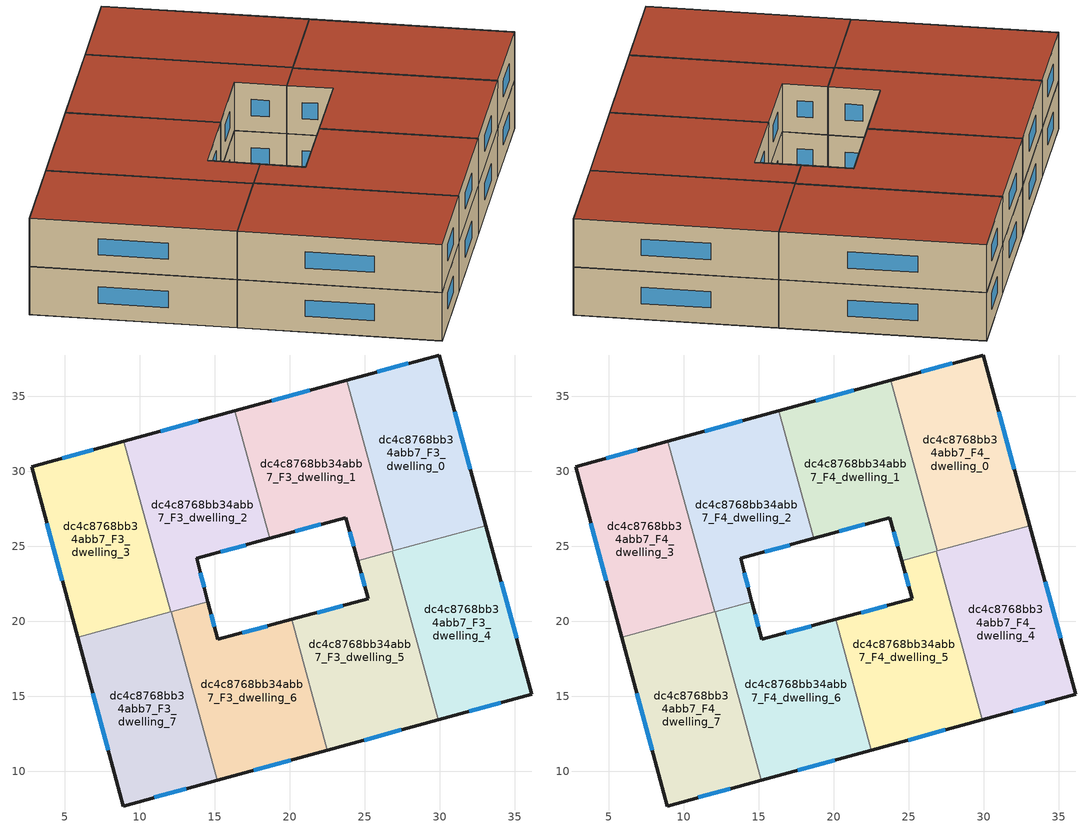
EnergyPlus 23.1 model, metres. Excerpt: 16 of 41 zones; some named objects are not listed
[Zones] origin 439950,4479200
dc4c8768bb34abb7_F3_dwelling_0
 floor to dc4c8768bb34abb7_F2_dwelling_0 (EU_floor_Construction): 33.08,26.38 29.97,37.77 23.8,36.08 26.91,24.69 z9
 wall outside (EU_wall_Construction): 23.8,36.08 29.97,37.77 33.08,26.38 z9:12
 wall to dc4c8768bb34abb7_F3_dwelling_1 (EU_wall_Construction): 26.91,24.69 23.8,36.08 z9:12
 wall to dc4c8768bb34abb7_F3_dwelling_4 (EU_wall_Construction): 33.08,26.38 26.91,24.69 z9:12
 window (EU_Window_Construction): 31,33.99 32.05,30.15 / 25.84,36.64 27.92,37.21 z9.99:11.01
dc4c8768bb34abb7_F3_dwelling_1
 floor to dc4c8768bb34abb7_F2_dwelling_1 (EU_floor_Construction): 26.91,24.69 23.8,36.08 16.35,34.04 18.67,25.54 23.75,26.93 24.55,24.05 z9
 wall outside (EU_wall_Construction): 16.35,34.04 23.8,36.08 / 24.55,24.05 23.75,26.93 18.67,25.54 z9:12
 wall to dc4c8768bb34abb7_F3_dwelling_2 (EU_wall_Construction): 18.67,25.54 16.35,34.04 z9:12
 wall to dc4c8768bb34abb7_F3_dwelling_5 (EU_wall_Construction): 26.83,24.67 24.55,24.05 z9:12
 wall to dc4c8768bb34abb7_F3_dwelling_4 (EU_wall_Construction): 26.91,24.69 26.83,24.67 z9:12
 window (EU_Window_Construction): 18.82,34.71 21.33,35.4 / 24.28,25 24.01,25.97 / 22.07,26.46 20.36,26 z9.99:11.01
dc4c8768bb34abb7_F3_dwelling_2
 floor to dc4c8768bb34abb7_F2_dwelling_2 (EU_floor_Construction): 14.54,21.31 13.8,24.2 18.67,25.54 16.35,34.04 8.94,32.01 12.05,20.63 z9
 wall outside (EU_wall_Construction): 8.94,32.01 16.35,34.04 / 18.67,25.54 13.8,24.2 14.54,21.31 z9:12
 wall to dc4c8768bb34abb7_F3_dwelling_3 (EU_wall_Construction): 12.05,20.63 8.94,32.01 z9:12
 wall to dc4c8768bb34abb7_F3_dwelling_6 (EU_wall_Construction): 14.54,21.31 12.1,20.64 z9:12
 wall to dc4c8768bb34abb7_F3_dwelling_7 (EU_wall_Construction): 12.1,20.64 12.06,20.63 z9:12
 window (EU_Window_Construction): 11.4,32.68 13.89,33.36 / 17.06,25.09 15.41,24.64 / 14.04,23.24 14.29,22.27 z9.99:11.01
dc4c8768bb34abb7_F3_dwelling_3
 floor to dc4c8768bb34abb7_F2_dwelling_3 (EU_floor_Construction): 12.05,20.63 8.94,32.01 2.79,30.33 5.87,18.94 z9
 wall outside (EU_wall_Construction): 5.87,18.94 2.79,30.33 8.94,32.01 z9:12
 wall to dc4c8768bb34abb7_F3_dwelling_7 (EU_wall_Construction): 12.05,20.63 5.87,18.94 z9:12
 window (EU_Window_Construction): 4.85,22.71 3.81,26.55 / 4.83,30.88 6.9,31.45 z9.99:11.01
dc4c8768bb34abb7_F3_dwelling_4
 floor to dc4c8768bb34abb7_F2_dwelling_4 (EU_floor_Construction): 36.15,15.14 33.08,26.38 26.83,24.67 29.91,13.43 z9
 wall outside (EU_wall_Construction): 33.08,26.38 36.15,15.14 29.91,13.43 z9:12
 wall to dc4c8768bb34abb7_F3_dwelling_5 (EU_wall_Construction): 29.91,13.43 26.83,24.67 z9:12
 window (EU_Window_Construction): 34.1,22.65 35.13,18.86 / 34.08,14.57 31.98,14 z9.99:11.01
dc4c8768bb34abb7_F3_dwelling_5
 floor to dc4c8768bb34abb7_F2_dwelling_5 (EU_floor_Construction): 29.91,13.43 26.83,24.67 24.55,24.05 25.25,21.51 20.13,20.13 22.51,11.41 z9
 wall outside (EU_wall_Construction): 29.91,13.43 22.51,11.41 / 20.13,20.13 25.25,21.51 24.55,24.05 z9:12
 wall to dc4c8768bb34abb7_F3_dwelling_6 (EU_wall_Construction): 22.51,11.41 20.13,20.13 z9:12
 window (EU_Window_Construction): 25.02,22.35 24.78,23.2 / 27.46,12.76 24.97,12.08 / 21.83,20.58 23.55,21.05 z9.99:11.01
dc4c8768bb34abb7_F3_dwelling_6
 floor to dc4c8768bb34abb7_F2_dwelling_6 (EU_floor_Construction): 22.51,11.41 20.13,20.13 15.19,18.79 14.54,21.31 12.09,20.64 15.17,9.4 z9
 wall outside (EU_wall_Construction): 14.54,21.31 15.19,18.79 20.13,20.13 / 22.51,11.41 15.17,9.4 z9:12
 wall to dc4c8768bb34abb7_F3_dwelling_7 (EU_wall_Construction): 15.17,9.4 12.09,20.64 z9:12
 window (EU_Window_Construction): 14.76,20.48 14.97,19.63 / 16.83,19.23 18.49,19.68 / 20.08,10.74 17.6,10.06 z9.99:11.01
dc4c8768bb34abb7_F3_dwelling_7
 floor to dc4c8768bb34abb7_F2_dwelling_7 (EU_floor_Construction): 15.17,9.4 12.09,20.64 5.87,18.94 8.91,7.69 z9
 wall outside (EU_wall_Construction): 15.17,9.4 8.91,7.69 5.87,18.94 z9:12
 window (EU_Window_Construction): 13.09,8.83 10.98,8.25 / 7.9,11.42 6.88,15.21 z9.99:11.01
dc4c8768bb34abb7_F4_dwelling_0
 floor to dc4c8768bb34abb7_F3_dwelling_0 (EU_floor_Construction): 33.08,26.38 29.97,37.77 23.8,36.08 26.91,24.69 z12
 wall outside (EU_wall_Construction): 23.8,36.08 29.97,37.77 33.08,26.38 z12:15
 wall to dc4c8768bb34abb7_F4_dwelling_1 (EU_wall_Construction): 26.91,24.69 23.8,36.08 z12:15
 wall to dc4c8768bb34abb7_F4_dwelling_4 (EU_wall_Construction): 33.08,26.38 26.91,24.69 z12:15
 window (EU_Window_Construction): 31,33.99 32.05,30.15 / 25.84,36.64 27.92,37.21 z12.99:14.01
 roof outside (EU_roof_Construction): 29.97,37.77 33.08,26.38 26.91,24.69 23.8,36.08 z15
dc4c8768bb34abb7_F4_dwelling_1
 floor to dc4c8768bb34abb7_F3_dwelling_1 (EU_floor_Construction): 26.91,24.69 23.8,36.08 16.35,34.04 18.67,25.54 23.75,26.93 24.55,24.05 z12
 wall outside (EU_wall_Construction): 16.35,34.04 23.8,36.08 / 24.55,24.05 23.75,26.93 18.67,25.54 z12:15
 wall to dc4c8768bb34abb7_F4_dwelling_2 (EU_wall_Construction): 18.67,25.54 16.35,34.04 z12:15
 wall to dc4c8768bb34abb7_F4_dwelling_5 (EU_wall_Construction): 26.83,24.67 24.55,24.05 z12:15
 wall to dc4c8768bb34abb7_F4_dwelling_4 (EU_wall_Construction): 26.91,24.69 26.83,24.67 z12:15
 window (EU_Window_Construction): 18.82,34.71 21.33,35.4 / 24.28,25 24.01,25.97 / 22.07,26.46 20.36,26 z12.99:14.01
 roof outside (EU_roof_Construction): 23.8,36.08 26.91,24.69 24.55,24.05 23.75,26.93 18.67,25.54 16.35,34.04 z15
dc4c8768bb34abb7_F4_dwelling_2
 floor to dc4c8768bb34abb7_F3_dwelling_2 (EU_floor_Construction): 14.54,21.31 13.8,24.2 18.67,25.54 16.35,34.04 8.94,32.01 12.05,20.63 z12
 wall outside (EU_wall_Construction): 8.94,32.01 16.35,34.04 / 18.67,25.54 13.8,24.2 14.54,21.31 z12:15
 wall to dc4c8768bb34abb7_F4_dwelling_3 (EU_wall_Construction): 12.05,20.63 8.94,32.01 z12:15
 wall to dc4c8768bb34abb7_F4_dwelling_6 (EU_wall_Construction): 14.54,21.31 12.1,20.64 z12:15
 wall to dc4c8768bb34abb7_F4_dwelling_7 (EU_wall_Construction): 12.1,20.64 12.06,20.63 z12:15
 window (EU_Window_Construction): 11.4,32.68 13.89,33.36 / 17.06,25.09 15.41,24.64 / 14.04,23.24 14.29,22.27 z12.99:14.01
 roof outside (EU_roof_Construction): 16.35,34.04 18.67,25.54 13.8,24.2 14.54,21.31 12.05,20.63 8.94,32.01 z15
dc4c8768bb34abb7_F4_dwelling_3
 floor to dc4c8768bb34abb7_F3_dwelling_3 (EU_floor_Construction): 12.05,20.63 8.94,32.01 2.79,30.33 5.87,18.94 z12
 wall outside (EU_wall_Construction): 5.87,18.94 2.79,30.33 8.94,32.01 z12:15
 wall to dc4c8768bb34abb7_F4_dwelling_7 (EU_wall_Construction): 12.05,20.63 5.87,18.94 z12:15
 window (EU_Window_Construction): 4.85,22.71 3.81,26.55 / 4.83,30.88 6.9,31.45 z12.99:14.01
 roof outside (EU_roof_Construction): 8.94,32.01 12.05,20.63 5.87,18.94 2.79,30.33 z15
dc4c8768bb34abb7_F4_dwelling_4
 floor to dc4c8768bb34abb7_F3_dwelling_4 (EU_floor_Construction): 36.15,15.14 33.08,26.38 26.83,24.67 29.91,13.43 z12
 wall outside (EU_wall_Construction): 33.08,26.38 36.15,15.14 29.91,13.43 z12:15
 wall to dc4c8768bb34abb7_F4_dwelling_5 (EU_wall_Construction): 29.91,13.43 26.83,24.67 z12:15
 window (EU_Window_Construction): 34.1,22.65 35.13,18.86 / 34.08,14.57 31.98,14 z12.99:14.01
 roof outside (EU_roof_Construction): 33.08,26.38 36.15,15.14 29.91,13.43 26.83,24.67 z15
dc4c8768bb34abb7_F4_dwelling_5
 floor to dc4c8768bb34abb7_F3_dwelling_5 (EU_floor_Construction): 29.91,13.43 26.83,24.67 24.55,24.05 25.25,21.51 20.13,20.13 22.51,11.41 z12
 wall outside (EU_wall_Construction): 29.91,13.43 22.51,11.41 / 20.13,20.13 25.25,21.51 24.55,24.05 z12:15
 wall to dc4c8768bb34abb7_F4_dwelling_6 (EU_wall_Construction): 22.51,11.41 20.13,20.13 z12:15
 window (EU_Window_Construction): 25.02,22.35 24.78,23.2 / 27.46,12.76 24.97,12.08 / 21.83,20.58 23.55,21.05 z12.99:14.01
 roof outside (EU_roof_Construction): 26.83,24.67 29.91,13.43 22.51,11.41 20.13,20.13 25.25,21.51 24.55,24.05 z15
dc4c8768bb34abb7_F4_dwelling_6
 floor to dc4c8768bb34abb7_F3_dwelling_6 (EU_floor_Construction): 22.51,11.41 20.13,20.13 15.19,18.79 14.54,21.31 12.09,20.64 15.17,9.4 z12
 wall outside (EU_wall_Construction): 14.54,21.31 15.19,18.79 20.13,20.13 / 22.51,11.41 15.17,9.4 z12:15
 wall to dc4c8768bb34abb7_F4_dwelling_7 (EU_wall_Construction): 15.17,9.4 12.09,20.64 z12:15
 window (EU_Window_Construction): 14.76,20.48 14.97,19.63 / 16.83,19.23 18.49,19.68 / 20.08,10.74 17.6,10.06 z12.99:14.01
 roof outside (EU_roof_Construction): 20.13,20.13 22.51,11.41 15.17,9.4 12.09,20.64 14.54,21.31 15.19,18.79 z15
dc4c8768bb34abb7_F4_dwelling_7
 floor to dc4c8768bb34abb7_F3_dwelling_7 (EU_floor_Construction): 15.17,9.4 12.09,20.64 5.87,18.94 8.91,7.69 z12
 wall outside (EU_wall_Construction): 15.17,9.4 8.91,7.69 5.87,18.94 z12:15
 window (EU_Window_Construction): 13.09,8.83 10.98,8.25 / 7.9,11.42 6.88,15.21 z12.99:14.01
 roof outside (EU_roof_Construction): 12.09,20.64 15.17,9.4 8.91,7.69 5.87,18.94 z15
[Building]
EU S2 Campaign: North Axis=0; Terrain=City; Solar Distribution=FullExterior
[Site:Location]
Madrid: Latitude=40.5; Longitude=-3.5; Time Zone=1; Elevation=609
[SizingPeriod:WeatherFileDays]
AnnualSizingPeriod: Begin Month=1; Begin Day of Month=1; End Month=12; End Day of Month=31; Day of Week for Start Day=Monday; Use Weather File Daylight Saving Period=No; Use Weather File Rain and Snow Indicators=No
[MATERIAL]
EU_InternalMass_Material: Roughness=MediumRough; Thickness=0.1; Conductivity=1; Density=1800; Specific Heat=900; Thermal Absorptance=0.9; Solar Absorptance=0.7; Visible Absorptance=0.7
[MATERIAL:NOMASS] Roughness=MediumRough; Thermal Absorptance=0.9; Solar Absorptance=0.7; Visible Absorptance=0.7
Name | Thermal Resistance
EU_wall_NoMass | 0.609216
EU_roof_NoMass | 0.513268
EU_floor_NoMass | 0.568163
[WINDOWMATERIAL:SIMPLEGLAZINGSYSTEM]
EU_Window_SimpleGlazing: UFactor=5.50606; Solar Heat Gain Coefficient=0.85; Visible Transmittance=0.85
[CONSTRUCTION]
EU_wall_Construction: EU_wall_NoMass
EU_roof_Construction: EU_roof_NoMass
EU_floor_Construction: EU_floor_NoMass
EU_InternalMass_Construction: EU_InternalMass_Material
EU_Window_Construction: EU_Window_SimpleGlazing
[ZONE] Type=1; Multiplier=1; Ceiling Height=autocalculate; Floor Area=autocalculate; Part of Total Floor Area=Yes
Name | Volume
dc4c8768bb34abb7_F3_dwelling_0; dc4c8768bb34abb7_F4_dwelling_0 | 226.335
dc4c8768bb34abb7_F3_dwelling_1; dc4c8768bb34abb7_F4_dwelling_1 | 226.345
dc4c8768bb34abb7_F3_dwelling_2; dc4c8768bb34abb7_F4_dwelling_2 | 226.331
dc4c8768bb34abb7_F3_dwelling_3; dc4c8768bb34abb7_F4_dwelling_3 | 226.338
dc4c8768bb34abb7_F3_dwelling_4; dc4c8768bb34abb7_F4_dwelling_4 | 226.351
dc4c8768bb34abb7_F3_dwelling_5; dc4c8768bb34abb7_F4_dwelling_5 | 226.336
dc4c8768bb34abb7_F3_dwelling_6; dc4c8768bb34abb7_F4_dwelling_6 | 226.321
dc4c8768bb34abb7_F3_dwelling_7; dc4c8768bb34abb7_F4_dwelling_7 | 226.348
[INTERNALMASS] Construction=EU_InternalMass_Construction
Name | Zone or ZoneList | Surface Area
dc4c8768bb34abb7_F3_dwelling_0_EU_InternalMass | dc4c8768bb34abb7_F3_dwelling_0 | 75.4452
dc4c8768bb34abb7_F3_dwelling_1_EU_InternalMass | dc4c8768bb34abb7_F3_dwelling_1 | 75.448
dc4c8768bb34abb7_F3_dwelling_2_EU_InternalMass | dc4c8768bb34abb7_F3_dwelling_2 | 75.4437
dc4c8768bb34abb7_F3_dwelling_3_EU_InternalMass | dc4c8768bb34abb7_F3_dwelling_3 | 75.4461
dc4c8768bb34abb7_F3_dwelling_4_EU_InternalMass | dc4c8768bb34abb7_F3_dwelling_4 | 75.4501
dc4c8768bb34abb7_F3_dwelling_5_EU_InternalMass | dc4c8768bb34abb7_F3_dwelling_5 | 75.4452
dc4c8768bb34abb7_F3_dwelling_6_EU_InternalMass | dc4c8768bb34abb7_F3_dwelling_6 | 75.4405
dc4c8768bb34abb7_F3_dwelling_7_EU_InternalMass | dc4c8768bb34abb7_F3_dwelling_7 | 75.4493
dc4c8768bb34abb7_F4_dwelling_0_EU_InternalMass | dc4c8768bb34abb7_F4_dwelling_0 | 75.4452
dc4c8768bb34abb7_F4_dwelling_1_EU_InternalMass | dc4c8768bb34abb7_F4_dwelling_1 | 75.448
dc4c8768bb34abb7_F4_dwelling_2_EU_InternalMass | dc4c8768bb34abb7_F4_dwelling_2 | 75.4437
dc4c8768bb34abb7_F4_dwelling_3_EU_InternalMass | dc4c8768bb34abb7_F4_dwelling_3 | 75.4461
dc4c8768bb34abb7_F4_dwelling_4_EU_InternalMass | dc4c8768bb34abb7_F4_dwelling_4 | 75.4501
dc4c8768bb34abb7_F4_dwelling_5_EU_InternalMass | dc4c8768bb34abb7_F4_dwelling_5 | 75.4452
dc4c8768bb34abb7_F4_dwelling_6_EU_InternalMass | dc4c8768bb34abb7_F4_dwelling_6 | 75.4405
dc4c8768bb34abb7_F4_dwelling_7_EU_InternalMass | dc4c8768bb34abb7_F4_dwelling_7 | 75.4493
[OTHEREQUIPMENT] Fuel Type=Electricity; Design Level Calculation Method=Watts/Area; Power per Zone Floor Area=1; Fraction Latent=0; Fraction Radiant=0; Fraction Lost=0; Carbon Dioxide Generation Rate=0; EndUse Subcategory=EU_Step8_InternalGains
Name | Zone or ZoneList or Space or SpaceList | Schedule
EU_Step8_InternalGain_dc4c8768bb34abb7_F3_dwelling_0_f000 | dc4c8768bb34abb7_F3_dwelling_0 | EU_Step8_GainSchedule_dc4c8768bb34abb7_F3_dwelling_0_f000
EU_Step8_InternalGain_dc4c8768bb34abb7_F3_dwelling_1_f000 | dc4c8768bb34abb7_F3_dwelling_1 | EU_Step8_GainSchedule_dc4c8768bb34abb7_F3_dwelling_1_f000
EU_Step8_InternalGain_dc4c8768bb34abb7_F3_dwelling_2_f000 | dc4c8768bb34abb7_F3_dwelling_2 | EU_Step8_GainSchedule_dc4c8768bb34abb7_F3_dwelling_2_f000
EU_Step8_InternalGain_dc4c8768bb34abb7_F3_dwelling_3_f000 | dc4c8768bb34abb7_F3_dwelling_3 | EU_Step8_GainSchedule_dc4c8768bb34abb7_F3_dwelling_3_f000
EU_Step8_InternalGain_dc4c8768bb34abb7_F3_dwelling_4_f000 | dc4c8768bb34abb7_F3_dwelling_4 | EU_Step8_GainSchedule_dc4c8768bb34abb7_F3_dwelling_4_f000
EU_Step8_InternalGain_dc4c8768bb34abb7_F3_dwelling_5_f000 | dc4c8768bb34abb7_F3_dwelling_5 | EU_Step8_GainSchedule_dc4c8768bb34abb7_F3_dwelling_5_f000
EU_Step8_InternalGain_dc4c8768bb34abb7_F3_dwelling_6_f000 | dc4c8768bb34abb7_F3_dwelling_6 | EU_Step8_GainSchedule_dc4c8768bb34abb7_F3_dwelling_6_f000
EU_Step8_InternalGain_dc4c8768bb34abb7_F3_dwelling_7_f000 | dc4c8768bb34abb7_F3_dwelling_7 | EU_Step8_GainSchedule_dc4c8768bb34abb7_F3_dwelling_7_f000
EU_Step8_InternalGain_dc4c8768bb34abb7_F4_dwelling_0_f000 | dc4c8768bb34abb7_F4_dwelling_0 | EU_Step8_GainSchedule_dc4c8768bb34abb7_F4_dwelling_0_f000
EU_Step8_InternalGain_dc4c8768bb34abb7_F4_dwelling_1_f000 | dc4c8768bb34abb7_F4_dwelling_1 | EU_Step8_GainSchedule_dc4c8768bb34abb7_F4_dwelling_1_f000
EU_Step8_InternalGain_dc4c8768bb34abb7_F4_dwelling_2_f000 | dc4c8768bb34abb7_F4_dwelling_2 | EU_Step8_GainSchedule_dc4c8768bb34abb7_F4_dwelling_2_f000
EU_Step8_InternalGain_dc4c8768bb34abb7_F4_dwelling_3_f000 | dc4c8768bb34abb7_F4_dwelling_3 | EU_Step8_GainSchedule_dc4c8768bb34abb7_F4_dwelling_3_f000
EU_Step8_InternalGain_dc4c8768bb34abb7_F4_dwelling_4_f000 | dc4c8768bb34abb7_F4_dwelling_4 | EU_Step8_GainSchedule_dc4c8768bb34abb7_F4_dwelling_4_f000
EU_Step8_InternalGain_dc4c8768bb34abb7_F4_dwelling_5_f000 | dc4c8768bb34abb7_F4_dwelling_5 | EU_Step8_GainSchedule_dc4c8768bb34abb7_F4_dwelling_5_f000
EU_Step8_InternalGain_dc4c8768bb34abb7_F4_dwelling_6_f000 | dc4c8768bb34abb7_F4_dwelling_6 | EU_Step8_GainSchedule_dc4c8768bb34abb7_F4_dwelling_6_f000
EU_Step8_InternalGain_dc4c8768bb34abb7_F4_dwelling_7_f000 | dc4c8768bb34abb7_F4_dwelling_7 | EU_Step8_GainSchedule_dc4c8768bb34abb7_F4_dwelling_7_f000
[ZONEVENTILATION:DESIGNFLOWRATE] Schedule=EU_AlwaysOn; Design Flow Rate Calculation Method=AirChanges/Hour; Air Changes per Hour=0.752966; Ventilation Type=Natural; Fan Pressure Rise=0; Fan Total Efficiency=1; Constant Term Coefficient=1; Temperature Term Coefficient=0; Velocity Term Coefficient=0; Velocity Squared Term Coefficient=0; Minimum Indoor Temperature=-100; Maximum Indoor Temperature=100; Delta Temperature=-100; Minimum Outdoor Temperature=-100; Maximum Outdoor Temperature=100; Maximum Wind Speed=40
Name | Zone or ZoneList or Space or SpaceList
EU_ConstantAir_dc4c8768bb34abb7_F3_dwelling_0 | dc4c8768bb34abb7_F3_dwelling_0
EU_ConstantAir_dc4c8768bb34abb7_F3_dwelling_1 | dc4c8768bb34abb7_F3_dwelling_1
EU_ConstantAir_dc4c8768bb34abb7_F3_dwelling_2 | dc4c8768bb34abb7_F3_dwelling_2
EU_ConstantAir_dc4c8768bb34abb7_F3_dwelling_3 | dc4c8768bb34abb7_F3_dwelling_3
EU_ConstantAir_dc4c8768bb34abb7_F3_dwelling_4 | dc4c8768bb34abb7_F3_dwelling_4
EU_ConstantAir_dc4c8768bb34abb7_F3_dwelling_5 | dc4c8768bb34abb7_F3_dwelling_5
EU_ConstantAir_dc4c8768bb34abb7_F3_dwelling_6 | dc4c8768bb34abb7_F3_dwelling_6
EU_ConstantAir_dc4c8768bb34abb7_F3_dwelling_7 | dc4c8768bb34abb7_F3_dwelling_7
EU_ConstantAir_dc4c8768bb34abb7_F4_dwelling_0 | dc4c8768bb34abb7_F4_dwelling_0
EU_ConstantAir_dc4c8768bb34abb7_F4_dwelling_1 | dc4c8768bb34abb7_F4_dwelling_1
EU_ConstantAir_dc4c8768bb34abb7_F4_dwelling_2 | dc4c8768bb34abb7_F4_dwelling_2
EU_ConstantAir_dc4c8768bb34abb7_F4_dwelling_3 | dc4c8768bb34abb7_F4_dwelling_3
EU_ConstantAir_dc4c8768bb34abb7_F4_dwelling_4 | dc4c8768bb34abb7_F4_dwelling_4
EU_ConstantAir_dc4c8768bb34abb7_F4_dwelling_5 | dc4c8768bb34abb7_F4_dwelling_5
EU_ConstantAir_dc4c8768bb34abb7_F4_dwelling_6 | dc4c8768bb34abb7_F4_dwelling_6
EU_ConstantAir_dc4c8768bb34abb7_F4_dwelling_7 | dc4c8768bb34abb7_F4_dwelling_7
[HVACTEMPLATE:ZONE:IDEALLOADSAIRSYSTEM] System Availability Schedule=EU_AlwaysOn; Maximum Heating Supply Air Temperature=50; Minimum Cooling Supply Air Temperature=13; Maximum Heating Supply Air Humidity Ratio=0.0156; Minimum Cooling Supply Air Humidity Ratio=0.0077; Heating Limit=NoLimit; Cooling Limit=NoLimit; Heating Availability Schedule=EU_AlwaysOn; Cooling Availability Schedule=EU_CoolingOff; Dehumidification Control Type=ConstantSensibleHeatRatio; Cooling Sensible Heat Ratio=0.7; Dehumidification Setpoint=60; Humidification Control Type=None; Humidification Setpoint=30; Outdoor Air Method=None; Outdoor Air Flow Rate per Person=0.00944; Outdoor Air Flow Rate per Zone Floor Area=0; Outdoor Air Flow Rate per Zone=0; Demand Controlled Ventilation Type=None; Outdoor Air Economizer Type=NoEconomizer; Heat Recovery Type=None; Sensible Heat Recovery Effectiveness=0.7; Latent Heat Recovery Effectiveness=0.65
Name | Template Thermostat
dc4c8768bb34abb7_F3_dwelling_0 | EU_HeatOnly_dc4c8768bb34abb7_F3_dwelling_0
dc4c8768bb34abb7_F3_dwelling_1 | EU_HeatOnly_dc4c8768bb34abb7_F3_dwelling_1
dc4c8768bb34abb7_F3_dwelling_2 | EU_HeatOnly_dc4c8768bb34abb7_F3_dwelling_2
dc4c8768bb34abb7_F3_dwelling_3 | EU_HeatOnly_dc4c8768bb34abb7_F3_dwelling_3
dc4c8768bb34abb7_F3_dwelling_4 | EU_HeatOnly_dc4c8768bb34abb7_F3_dwelling_4
dc4c8768bb34abb7_F3_dwelling_5 | EU_HeatOnly_dc4c8768bb34abb7_F3_dwelling_5
dc4c8768bb34abb7_F3_dwelling_6 | EU_HeatOnly_dc4c8768bb34abb7_F3_dwelling_6
dc4c8768bb34abb7_F3_dwelling_7 | EU_HeatOnly_dc4c8768bb34abb7_F3_dwelling_7
dc4c8768bb34abb7_F4_dwelling_0 | EU_HeatOnly_dc4c8768bb34abb7_F4_dwelling_0
dc4c8768bb34abb7_F4_dwelling_1 | EU_HeatOnly_dc4c8768bb34abb7_F4_dwelling_1
dc4c8768bb34abb7_F4_dwelling_2 | EU_HeatOnly_dc4c8768bb34abb7_F4_dwelling_2
dc4c8768bb34abb7_F4_dwelling_3 | EU_HeatOnly_dc4c8768bb34abb7_F4_dwelling_3
dc4c8768bb34abb7_F4_dwelling_4 | EU_HeatOnly_dc4c8768bb34abb7_F4_dwelling_4
dc4c8768bb34abb7_F4_dwelling_5 | EU_HeatOnly_dc4c8768bb34abb7_F4_dwelling_5
dc4c8768bb34abb7_F4_dwelling_6 | EU_HeatOnly_dc4c8768bb34abb7_F4_dwelling_6
dc4c8768bb34abb7_F4_dwelling_7 | EU_HeatOnly_dc4c8768bb34abb7_F4_dwelling_7
[SIZING:ZONE] Zone Cooling Design Supply Air Temperature Input Method=SupplyAirTemperature; Zone Cooling Design Supply Air Temperature=13; Zone Heating Design Supply Air Temperature Input Method=SupplyAirTemperature; Zone Heating Design Supply Air Temperature=50; Zone Cooling Design Supply Air Humidity Ratio=0.008; Zone Heating Design Supply Air Humidity Ratio=0.008; Cooling Design Air Flow Method=DesignDay; Cooling Design Air Flow Rate=0; Cooling Minimum Air Flow per Zone Floor Area=0.000762; Cooling Minimum Air Flow=0; Cooling Minimum Air Flow Fraction=0.2; Heating Design Air Flow Method=DesignDay; Heating Design Air Flow Rate=0; Heating Maximum Air Flow per Zone Floor Area=0.002032; Heating Maximum Air Flow=0.141576; Heating Maximum Air Flow Fraction=0.3; Account for Dedicated Outdoor Air System=No; Dedicated Outdoor Air System Control Strategy=NeutralSupplyAir; Dedicated Outdoor Air Low Setpoint Temperature for Design=autosize; Dedicated Outdoor Air High Setpoint Temperature for Design=autosize; Zone Load Sizing Method=Sensible Load Only No Latent Load; Zone Latent Cooling Design Supply Air Humidity Ratio Input Method=HumidityRatioDifference; Zone Cooling Design Supply Air Humidity Ratio Difference=0.005; Zone Latent Heating Design Supply Air Humidity Ratio Input Method=HumidityRatioDifference; Zone Humidification Design Supply Air Humidity Ratio Difference=0.005
dc4c8768bb34abb7_F3_dwelling_0; dc4c8768bb34abb7_F3_dwelling_1; dc4c8768bb34abb7_F3_dwelling_2; dc4c8768bb34abb7_F3_dwelling_3; dc4c8768bb34abb7_F3_dwelling_4; dc4c8768bb34abb7_F3_dwelling_5; dc4c8768bb34abb7_F3_dwelling_6; dc4c8768bb34abb7_F3_dwelling_7; dc4c8768bb34abb7_F4_dwelling_0; dc4c8768bb34abb7_F4_dwelling_1; dc4c8768bb34abb7_F4_dwelling_2; dc4c8768bb34abb7_F4_dwelling_3; dc4c8768bb34abb7_F4_dwelling_4; dc4c8768bb34abb7_F4_dwelling_5; dc4c8768bb34abb7_F4_dwelling_6; dc4c8768bb34abb7_F4_dwelling_7
[SCHEDULE:CONSTANT]
Name | Hourly Value
EU_AlwaysOn | 1
EU_CoolingOff | 0
[SCHEDULE:FILE] Column Number=1; Rows to Skip at Top=0; Number of Hours of Data=8760; Column Separator=Comma; Interpolate to Timestep=No; Minutes per Item=60; Adjust Schedule for Daylight Savings=Yes
Name | File
EU_Step8_GainSchedule_dc4c8768bb34abb7_F3_dwelling_0_f000 | ../../schedules/dc4c8768bb34abb7/dc4c8768bb34abb7_F3_dwelling_0_f000_gain.csv
EU_Step8_GainSchedule_dc4c8768bb34abb7_F3_dwelling_1_f000 | ../../schedules/dc4c8768bb34abb7/dc4c8768bb34abb7_F3_dwelling_1_f000_gain.csv
EU_Step8_GainSchedule_dc4c8768bb34abb7_F3_dwelling_2_f000 | ../../schedules/dc4c8768bb34abb7/dc4c8768bb34abb7_F3_dwelling_2_f000_gain.csv
EU_Step8_GainSchedule_dc4c8768bb34abb7_F3_dwelling_3_f000 | ../../schedules/dc4c8768bb34abb7/dc4c8768bb34abb7_F3_dwelling_3_f000_gain.csv
EU_Step8_GainSchedule_dc4c8768bb34abb7_F3_dwelling_4_f000 | ../../schedules/dc4c8768bb34abb7/dc4c8768bb34abb7_F3_dwelling_4_f000_gain.csv
EU_Step8_GainSchedule_dc4c8768bb34abb7_F3_dwelling_5_f000 | ../../schedules/dc4c8768bb34abb7/dc4c8768bb34abb7_F3_dwelling_5_f000_gain.csv
EU_Step8_GainSchedule_dc4c8768bb34abb7_F3_dwelling_6_f000 | ../../schedules/dc4c8768bb34abb7/dc4c8768bb34abb7_F3_dwelling_6_f000_gain.csv
EU_Step8_GainSchedule_dc4c8768bb34abb7_F3_dwelling_7_f000 | ../../schedules/dc4c8768bb34abb7/dc4c8768bb34abb7_F3_dwelling_7_f000_gain.csv
EU_Step8_GainSchedule_dc4c8768bb34abb7_F4_dwelling_0_f000 | ../../schedules/dc4c8768bb34abb7/dc4c8768bb34abb7_F4_dwelling_0_f000_gain.csv
EU_Step8_GainSchedule_dc4c8768bb34abb7_F4_dwelling_1_f000 | ../../schedules/dc4c8768bb34abb7/dc4c8768bb34abb7_F4_dwelling_1_f000_gain.csv
EU_Step8_GainSchedule_dc4c8768bb34abb7_F4_dwelling_2_f000 | ../../schedules/dc4c8768bb34abb7/dc4c8768bb34abb7_F4_dwelling_2_f000_gain.csv
EU_Step8_GainSchedule_dc4c8768bb34abb7_F4_dwelling_3_f000 | ../../schedules/dc4c8768bb34abb7/dc4c8768bb34abb7_F4_dwelling_3_f000_gain.csv
EU_Step8_GainSchedule_dc4c8768bb34abb7_F4_dwelling_4_f000 | ../../schedules/dc4c8768bb34abb7/dc4c8768bb34abb7_F4_dwelling_4_f000_gain.csv
EU_Step8_GainSchedule_dc4c8768bb34abb7_F4_dwelling_5_f000 | ../../schedules/dc4c8768bb34abb7/dc4c8768bb34abb7_F4_dwelling_5_f000_gain.csv
EU_Step8_GainSchedule_dc4c8768bb34abb7_F4_dwelling_6_f000 | ../../schedules/dc4c8768bb34abb7/dc4c8768bb34abb7_F4_dwelling_6_f000_gain.csv
EU_Step8_GainSchedule_dc4c8768bb34abb7_F4_dwelling_7_f000 | ../../schedules/dc4c8768bb34abb7/dc4c8768bb34abb7_F4_dwelling_7_f000_gain.csv
